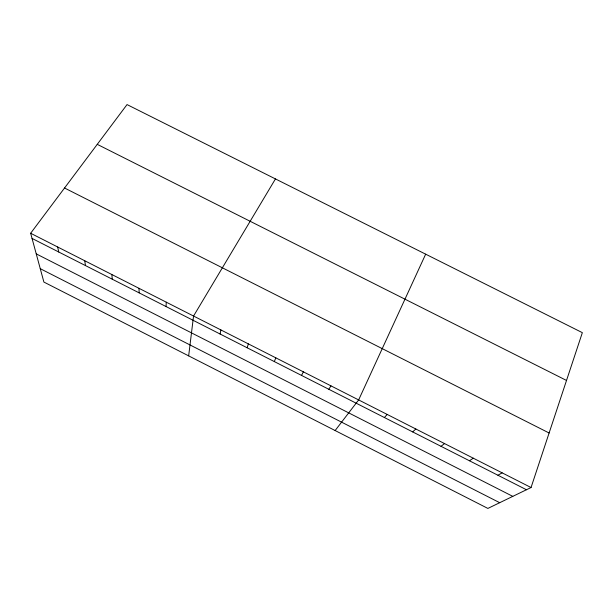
<?xml version="1.0" encoding="UTF-8"?>
<svg xmlns="http://www.w3.org/2000/svg" width="613" height="613" viewBox="0 0 613 613"><rect width="100%" height="100%" fill="white"/><g stroke="black" fill="none" stroke-linecap="round" stroke-linejoin="round"><path stroke-width="0.92" d="M166.062 306.554L166.261 302.171M188.658 355.869L193.555 316.04L275.452 178.919M220.075 334.008L220.918 329.947M247.169 347.778L248.342 343.878M531.042 487.534L582.35 332.66L127.037 104.578L30.65 233.262L43.891 282.064L487.879 508.422L531.042 487.534L30.65 233.262M274.325 361.586L275.827 357.846M425.667 254.173L358.643 399.929L335.135 430.548M301.542 375.417L303.366 371.838M328.813 389.278L330.974 385.868M384.374 417.522L387.209 414.442M412.664 431.904L415.844 428.993M441.015 446.318L444.548 443.574M469.435 460.761L473.313 458.195M497.917 475.236L502.147 472.845M97.252 144.346L566.519 380.458M64.549 188.007L549.11 433M32.052 238.434L526.46 489.749M36.244 253.874L512.79 496.369M40.259 268.67L499.702 502.698M57.653 246.985L58.741 251.997M84.717 260.732L85.483 265.59M111.834 274.517L112.286 279.214M139.013 288.325L139.143 292.868"/></g></svg>
